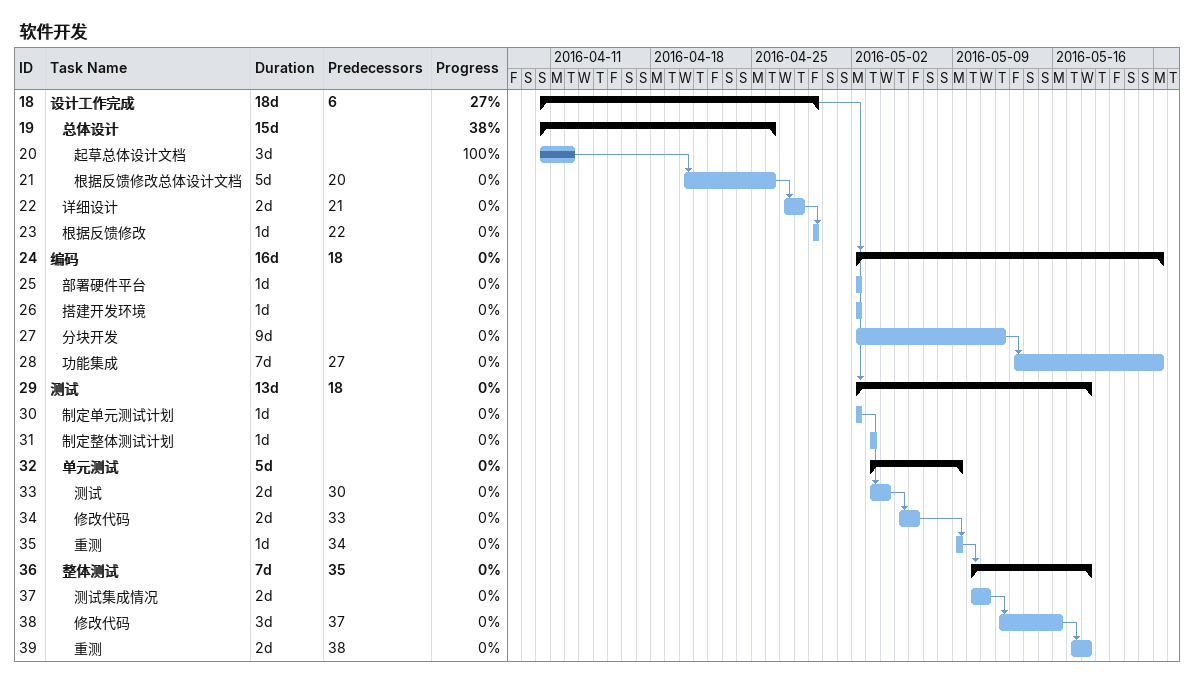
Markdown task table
软件开发

| ID | Level | Task | Duration | Start | Finish | Predecessors | % complete |
|---|---|---|---|---|---|---|---|
| 18 | 1 | **设计工作完成** | 18d | 2016-04-10 | 2016-04-29 | 6 | 27 |
| 19 | 2 | **总体设计** | 15d | 2016-04-10 | 2016-04-26 |  | 38 |
| 20 | 3 | 起草总体设计文档 | 3d | 2016-04-10 | 2016-04-12 |  | 100 |
| 21 | 3 | 根据反馈修改总体设计文档 | 5d | 2016-04-20 | 2016-04-26 | 20 | 0 |
| 22 | 2 | 详细设计 | 2d | 2016-04-27 | 2016-04-28 | 21 | 0 |
| 23 | 2 | 根据反馈修改 | 1d | 2016-04-29 | 2016-04-29 | 22 | 0 |
| 24 | 1 | **编码** | 16d | 2016-05-02 | 2016-05-23 | 18 | 0 |
| 25 | 2 | 部署硬件平台 | 1d | 2016-05-02 | 2016-05-02 |  | 0 |
| 26 | 2 | 搭建开发环境 | 1d | 2016-05-02 | 2016-05-02 |  | 0 |
| 27 | 2 | 分块开发 | 9d | 2016-05-02 | 2016-05-12 |  | 0 |
| 28 | 2 | 功能集成 | 7d | 2016-05-13 | 2016-05-23 | 27 | 0 |
| 29 | 1 | **测试** | 13d | 2016-05-02 | 2016-05-18 | 18 | 0 |
| 30 | 2 | 制定单元测试计划 | 1d | 2016-05-02 | 2016-05-02 |  | 0 |
| 31 | 2 | 制定整体测试计划 | 1d | 2016-05-03 | 2016-05-03 |  | 0 |
| 32 | 2 | **单元测试** | 5d | 2016-05-03 | 2016-05-09 |  | 0 |
| 33 | 3 | 测试 | 2d | 2016-05-03 | 2016-05-04 | 30 | 0 |
| 34 | 3 | 修改代码 | 2d | 2016-05-05 | 2016-05-06 | 33 | 0 |
| 35 | 3 | 重测 | 1d | 2016-05-09 | 2016-05-09 | 34 | 0 |
| 36 | 2 | **整体测试** | 7d | 2016-05-10 | 2016-05-18 | 35 | 0 |
| 37 | 3 | 测试集成情况 | 2d | 2016-05-10 | 2016-05-11 |  | 0 |
| 38 | 3 | 修改代码 | 3d | 2016-05-12 | 2016-05-16 | 37 | 0 |
| 39 | 3 | 重测 | 2d | 2016-05-17 | 2016-05-18 | 38 | 0 |
